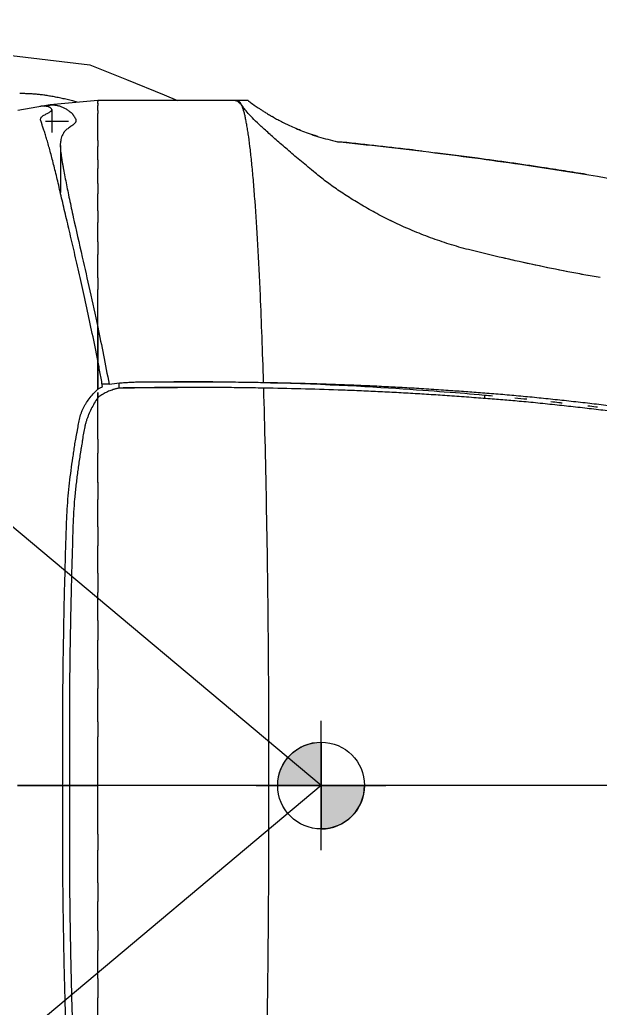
# Model space of a CAD drawing. Header units: metres. Extents: x -22 to 564, y 0 to 143.
# Drawn here: x 26.048 to 26.947, y 36.01 to 37.541 of the extents above; entities that cross this region are included whole.
import ezdxf
from ezdxf.xclip import XClip

# ---------------------------------------------------------------- set-up
doc = ezdxf.new("R2010")
doc.units = ezdxf.units.M
doc.header["$XCLIPFRAME"] = 2
doc.linetypes.add('XREF PB NEURO-ONCOLOGIA$0$XREF PB NEURO-ONCOLOGIA$0$Dash 1_5mm', pattern=[3, 1.5, -1.5])
for name, color, linetype in [('XREF  PB CONJ$0$PARQUE', 251, 'Continuous'), ('XREF PB NEURO-ONCOLOGIA$0$CANCELES', 1, 'Continuous'), ('XREF PB NEURO-ONCOLOGIA$0$COTAS', 1, 'Continuous'), ('XREF PB NEURO-ONCOLOGIA$0$EQUIPO', 8, 'Continuous'), ('XREF PB NEURO-ONCOLOGIA$0$Mobiliario Fijo', 40, 'Continuous'), ('XREF PB NEURO-ONCOLOGIA$0$simbologia', 2, 'Continuous')]:
    doc.layers.add(name, color=color, linetype=linetype)

# ---------------------------------------------------------------- blocks, each defined once
blk = doc.blocks.new('*U218')
for p, q in [((-587.5, 1143.7), (-358, 1116.5)), ((-358, 1116.5), (-301.3, 1093.8)), ((-301.3, 1093.8), (-242.7, 1070.2)), ((-345.7, 1061.1), (-419.2, 1054.3)), ((-133.7, 1061.1), (-345.7, 1061.1)), ((-242.7, 1070.2), (-222.1, 1061.1)), ((-128.8, 1059.6), (-134, 1061.1)), ((-129.6, 1061.1), (-133.7, 1061.1)), ((-113, 1061.1), (-129.6, 1061.1)), ((-123.1, 1054.3), (-128.8, 1059.6)), ((-419.2, 1054.3), (-469.7, 1045.9)), ((-422.1, 1053.9), (-434.4, 1052.1)), ((-416.5, 1011.6), (-416.5, 1047)), ((-390.8, 1028.8), (-426.5, 1028.8)), ((-403.6, 991.3), (-403.6, 918.5)), ((-345.7, 658.4), (-345.7, 709.9)), ((-345.7, 709.9), (-345.7, 658.4)), ((-202, 616.7), (-232.8, 616.7)), ((252.9, 604.4), (252.9, 599.6)), ((-399.7, 0), (-398.2, 0)), ((-389.6, 0), (-398.2, 0)), ((-398.2, 0), (-389.6, 0)), ((-80.7, 0), (-345.7, 0)), ((831.5, 0), (-80.7, 0))]:
    blk.add_line(p, q)
for start_param, end_param in [(4.517065, 4.599967), (1.683219, 1.76612), (4.611893, 4.663367), (1.619818, 1.671293)]:
    blk.add_ellipse((-303.8, 0), major_axis=(855.2, 0), ratio=0.000002, start_param=start_param, end_param=end_param)
for points in [[(-460, 1071.9), (-462.1, 1072), (-464.3, 1072), (-466.5, 1072.1)], [(-454.2, 1071.6), (-456.1, 1071.7), (-458, 1071.8), (-460, 1071.9)], [(-123.1, 1054.3), (-125.1, 1056.7), (-128.9, 1060.2), (-132.4, 1061.2), (-134, 1061.1)], [(-119.9, 1050), (-120.4, 1050.8), (-121.5, 1052.4), (-122.6, 1053.7), (-123.1, 1054.3)], [(-121.5, 1052.3), (-122, 1053), (-122.6, 1053.7), (-123.1, 1054.3)], [(-119.9, 1050), (-120.4, 1050.8), (-121, 1051.6), (-121.5, 1052.3)], [(-114.5, 1043.1), (-116.7, 1045.7), (-118.5, 1048), (-119.9, 1050)], [(-114.5, 1043.1), (-116.7, 1045.7), (-118.5, 1048), (-119.9, 1050)], [(-106.4, 1034.4), (-109.5, 1037.6), (-112.2, 1040.5), (-114.5, 1043.1)], [(-95.8, 1024), (-99.7, 1027.7), (-103.3, 1031.2), (-106.4, 1034.4)], [(-71.5, 1033.9), (-73, 1034.8), (-74.4, 1035.6), (-75.8, 1036.4)], [(-82.7, 1011.9), (-87.5, 1016.2), (-91.8, 1020.2), (-95.8, 1024)], [(-82.7, 1011.9), (-87.5, 1016.2), (-91.8, 1020.2), (-95.8, 1024)], [(-67.4, 998.3), (-72.9, 1003.1), (-78, 1007.6), (-82.7, 1011.9)], [(-67.4, 998.3), (-72.9, 1003.1), (-78, 1007.6), (-82.7, 1011.9)], [(-31.8, 1015), (-33.5, 1015.7), (-35.1, 1016.3), (-36.7, 1017)], [(-49.9, 983.2), (-56.1, 988.5), (-61.9, 993.5), (-67.4, 998.3)], [(-49.9, 983.2), (-56.1, 988.5), (-61.9, 993.5), (-67.4, 998.3)], [(-345.7, 969.1), (-345.7, 976.6), (-345.7, 983.6), (-345.7, 990.1)], [(-30.5, 966.8), (-37.3, 972.5), (-43.8, 978), (-49.9, 983.2)], [(-30.5, 966.8), (-37.3, 972.5), (-43.8, 978), (-49.9, 983.2)], [(-9.2, 949), (-16.6, 955.1), (-23.7, 961.1), (-30.5, 966.8)], [(-9.2, 949), (-16.6, 955.1), (-23.7, 961.1), (-30.5, 966.8)], [(410.3, 946.7), (399.4, 948.5), (376.9, 952.1), (353.2, 955.7), (341, 957.6)], [(7.5, 935.8), (1.6, 940.3), (-4, 944.7), (-9.2, 949)], [(7.5, 935.8), (1.6, 940.3), (-4, 944.7), (-9.2, 949)], [(26.1, 922.5), (19.6, 927), (13.4, 931.4), (7.5, 935.8)], [(26.1, 922.5), (19.6, 927), (13.4, 931.4), (7.5, 935.8)], [(46.6, 909.1), (39.5, 913.5), (32.6, 918), (26.1, 922.5)], [(46.6, 909.1), (39.5, 913.5), (32.6, 918), (26.1, 922.5)], [(-345.7, 890.3), (-345.7, 899.3), (-345.7, 908.1), (-345.7, 916.5)], [(68.7, 895.8), (61.1, 900.2), (53.7, 904.6), (46.6, 909.1)], [(68.7, 895.8), (61.1, 900.2), (53.7, 904.6), (46.6, 909.1)], [(92.5, 882.7), (84.3, 887), (76.4, 891.4), (68.7, 895.8)], [(92.5, 882.7), (84.3, 887), (76.4, 891.4), (68.7, 895.8)], [(117.9, 870.2), (109.2, 874.3), (100.7, 878.5), (92.5, 882.7)], [(144.6, 858.3), (135.5, 862.1), (126.5, 866.1), (117.9, 870.2)], [(172.7, 847.4), (163.2, 850.8), (153.8, 854.5), (144.6, 858.3)], [(172.7, 847.4), (163.2, 850.8), (153.8, 854.5), (144.6, 858.3)], [(202, 837.5), (192.1, 840.6), (182.3, 843.9), (172.7, 847.4)], [(202, 837.5), (192.1, 840.6), (182.3, 843.9), (172.7, 847.4)], [(232.2, 829.2), (222, 831.7), (211.9, 834.5), (202, 837.5)], [(232.2, 829.2), (222, 831.7), (211.9, 834.5), (202, 837.5)], [(281.8, 817.3), (265.2, 821.1), (248.7, 825.1), (232.2, 829.2)], [(281.8, 817.3), (265.2, 821.1), (248.7, 825.1), (232.2, 829.2)], [(331.6, 806.2), (315, 809.8), (298.3, 813.4), (281.8, 817.3)], [(381.7, 796), (365, 799.2), (348.3, 802.6), (331.6, 806.2)], [(-345.7, 786.6), (-345.7, 780.6), (-345.7, 774.6), (-345.7, 768.4)], [(432, 786.8), (415.2, 789.7), (398.5, 792.8), (381.7, 796)], [(-345.7, 709.9), (-342.7, 695.9), (-336.9, 667.1), (-331.1, 637.1), (-328.2, 621.8)], [(-345.7, 636.4), (-345.7, 643.8), (-345.7, 651.1), (-345.7, 658.4)], [(-338.3, 618.1), (-339.5, 625), (-341.9, 638.5), (-344.4, 651.8), (-345.7, 658.4)], [(-345.7, 658.4), (-345.7, 651.1), (-345.7, 643.8), (-345.7, 636.4)], [(-345.7, 613.9), (-345.7, 621.5), (-345.7, 628.9), (-345.7, 636.4)], [(-345.7, 636.4), (-345.7, 629), (-345.7, 621.5), (-345.7, 613.9)], [(-345.7, 613.9), (-344.5, 614.7), (-342, 616.2), (-339.5, 617.5), (-338.3, 618.1)], [(-313, 623.6), (-313, 621.1), (-313, 618.7), (-313, 616.2)], [(-80.7, 0), (-80.6, 72.9), (-81.2, 218.7), (-84, 428.4), (-87, 556.2), (-88.8, 615.7)], [(-345.7, 607), (-345.7, 607.7), (-345.7, 608.3), (-345.7, 608.9)], [(-345.7, 608.9), (-345.7, 608.3), (-345.7, 607.7), (-345.7, 607)], [(-345.7, 600.7), (-345.7, 603.1), (-345.7, 605.2), (-345.7, 607)], [(-345.7, 607), (-345.7, 605.2), (-345.7, 603.1), (-345.7, 600.7)], [(-345.7, 536.6), (-345.7, 558.4), (-345.7, 579.8), (-345.7, 600.7)], [(265.1, 603.3), (261, 603.7), (257, 604), (252.9, 604.4)], [(318.3, 598.3), (312.2, 598.9), (306.1, 599.5), (300, 600.1)], [(-345.7, 536.6), (-345.7, 529.4), (-345.7, 522.2), (-345.7, 514.9)], [(-345.7, 469.2), (-345.7, 484.6), (-345.7, 499.8), (-345.7, 514.9)], [(-345.7, 400.5), (-345.7, 414.8), (-345.7, 429), (-345.7, 443.1)], [(-345.7, 400.5), (-345.7, 390.9), (-345.7, 381.2), (-345.7, 371.5)], [(-345.7, 98.8), (-345.7, 116.1), (-345.7, 133.4), (-345.7, 150.5)], [(-345.7, 98.9), (-345.7, 91), (-345.7, 83.2), (-345.7, 75.4)], [(-345.7, 0), (-345.7, 25.2), (-345.7, 50.3), (-345.7, 75.4)], [(-345.7, -75.4), (-345.7, -50.3), (-345.7, -25.2), (-345.7, 0)], [(-88.8, -615.7), (-87, -556.2), (-84, -428.4), (-81.2, -218.7), (-80.6, -72.9), (-80.7, 0)], [(-345.7, -75.4), (-345.7, -83.6), (-345.7, -91.9), (-345.7, -100.1)], [(-345.7, -225), (-345.7, -209.9), (-345.7, -194.8), (-345.7, -179.6)]]:
    blk.add_open_spline(points, degree=3)
for points, knots in [([(-377.4, 1058.6), (-379.8, 1059.3), (-385, 1060.7), (-392.9, 1062.6), (-401.1, 1064.5), (-409.1, 1066.1), (-416.8, 1067.5), (-424.2, 1068.8), (-431.2, 1069.8), (-437.6, 1070.6), (-443.2, 1071.1), (-448.6, 1071.4), (-452.3, 1071.6), (-454.2, 1071.6)], [-0.6052435, -0.6052435, -0.6052435, -0.6052435, -0.5869565, -0.5652174, -0.5434783, -0.5217391, -0.5, -0.4782609, -0.4565217, -0.4347826, -0.4130435, -0.3913043, -0.3695652, -0.3695652, -0.3695652, -0.3695652]), ([(-345.7, 1060.7), (-345.7, 1060.9), (-345.7, 1061.1), (-345.7, 1061.1), (-345.7, 1061.1)], [0.64053354, 0.64053354, 0.64053354, 0.64053354, 0.65178571, 0.65407781, 0.65407781, 0.65407781, 0.65407781]), ([(-345.7, 1061.1), (-345.7, 1061.1), (-345.7, 1060.9), (-345.7, 1060.2), (-345.7, 1059.6)], [-0.75633521, -0.75633521, -0.75633521, -0.75633521, -0.73214286, -0.70275388, -0.70275388, -0.70275388, -0.70275388]), ([(-345.7, 1056.8), (-345.7, 1057.7), (-345.7, 1058.7), (-345.7, 1059.5), (-345.7, 1059.6)], [0.61198522, 0.61198522, 0.61198522, 0.61198522, 0.625, 0.62905822, 0.62905822, 0.62905822, 0.62905822]), ([(-345.7, 1057), (-345.7, 1056.4), (-345.7, 1055.3), (-345.7, 1053.9), (-345.7, 1053.2)], [-0.66775588, -0.66775588, -0.66775588, -0.66775588, -0.65178571, -0.63508833, -0.63508833, -0.63508833, -0.63508833]), ([(-123.1, 1054.3), (-124.4, 1057.2), (-126.9, 1060.7), (-129.3, 1061.3), (-130.4, 1061)], [-1, -1, -1, -1, -0.8636364, -0.761669, -0.761669, -0.761669, -0.761669]), ([(-113, 1061.1), (-113, 1061.1), (-111.9, 1060.2), (-106.4, 1056.2), (-98.6, 1050.7), (-93.5, 1047.3), (-89.2, 1044.5), (-84.2, 1041.4), (-78.7, 1038), (-72.4, 1034.4), (-65.4, 1030.6), (-59, 1027.3), (-53.3, 1024.5), (-47.4, 1021.7), (-39.5, 1018.1), (-28.8, 1013.7), (-19, 1010.1), (-10.6, 1007.2), (-1.8, 1004.4), (10, 1001), (20.2, 998.5), (25.5, 997.4)], [0.5516917, 0.5516917, 0.5516917, 0.5516917, 0.6086957, 0.6956522, 0.7336957, 0.7527174, 0.7717391, 0.7907609, 0.8097826, 0.8288043, 0.8478261, 0.8668478, 0.8763587, 0.8858696, 0.9048913, 0.923913, 0.9429348, 0.9524457, 0.9619565, 0.9809783, 1, 1, 1, 1]), ([(-345.7, 658.4), (-348.5, 672.6), (-354.1, 700.4), (-362.8, 740.2), (-371.2, 778), (-379.1, 813.7), (-386.8, 847.2), (-394.2, 878.3), (-400.9, 907.1), (-407, 933.4), (-412.7, 957.1), (-417.2, 974.6), (-420.6, 987.3), (-423.1, 996.1), (-425.1, 1002.9), (-426.7, 1007.9), (-427.8, 1011.6), (-429, 1015.1), (-430.2, 1018.3), (-431.1, 1021), (-431.7, 1022.7), (-431.9, 1023.7), (-432.1, 1024.5), (-432.3, 1025.2), (-432.6, 1026.1), (-433.1, 1027.7), (-434, 1029.9), (-434.3, 1032.1), (-434, 1033.6), (-433.6, 1034.4), (-433.2, 1035.1), (-432.7, 1035.7), (-431.7, 1036.6), (-429.5, 1038.2), (-425.4, 1040.4), (-421.4, 1042.5), (-419.2, 1043.8), (-418.3, 1044.5), (-417.8, 1045), (-417.4, 1045.5), (-417.1, 1046.1), (-416.8, 1047), (-417.3, 1048.2), (-418.3, 1049.2), (-419.1, 1049.8), (-419.5, 1050.1), (-419.8, 1050.4), (-420.1, 1050.6), (-420.6, 1050.8), (-421.5, 1051.3), (-423.2, 1051.7), (-425.3, 1052.1), (-427.3, 1052.3), (-429.3, 1052.5), (-431.4, 1052.4), (-433.4, 1052.3), (-434.8, 1052.1), (-435.4, 1051.9)], [0, 0, 0, 0, 0.030303, 0.0606061, 0.0909091, 0.1212121, 0.1515152, 0.1818182, 0.2121212, 0.2424242, 0.2727273, 0.3030303, 0.3181818, 0.3333333, 0.3484848, 0.3560606, 0.3636364, 0.3712121, 0.3787879, 0.3863636, 0.3901515, 0.3920455, 0.3939394, 0.3958333, 0.3977273, 0.4015152, 0.4090909, 0.4166667, 0.4204545, 0.4223485, 0.4242424, 0.4261364, 0.4280303, 0.4318182, 0.4393939, 0.4469697, 0.4507576, 0.4526515, 0.4545455, 0.4564394, 0.4583333, 0.4621212, 0.469697, 0.4772727, 0.4810606, 0.4829545, 0.4848485, 0.4867424, 0.4886364, 0.4924242, 0.5, 0.5075758, 0.5151515, 0.5227273, 0.530303, 0.5378788, 0.5454545, 0.5454545, 0.5454545, 0.5454545]), ([(-428.3, 1052.5), (-427.7, 1052.7), (-426.3, 1053.1), (-424, 1053.6), (-421.7, 1054), (-419.4, 1054.2), (-417.1, 1054.3), (-413.9, 1054.3), (-409.9, 1053.8), (-405.2, 1052.8), (-400.5, 1051.1), (-396.7, 1049.3), (-393.6, 1047.5), (-391.5, 1045.9), (-389.3, 1044.3), (-387.1, 1042.5), (-385.3, 1040.8), (-384.3, 1039.5), (-383.8, 1038.8), (-383.4, 1038.2), (-383, 1037.6), (-382.5, 1036.8), (-381.5, 1035.4), (-380.1, 1033.2), (-379.3, 1030.9), (-379.5, 1029.1), (-379.8, 1028.1), (-380.1, 1027.3), (-380.7, 1026.5), (-381.7, 1025.4), (-383.9, 1023.4), (-388.2, 1020.4), (-392.8, 1017.2), (-395.5, 1015), (-396.8, 1013.7), (-397.6, 1012.7), (-398.2, 1011.7), (-399.1, 1010.4), (-400.4, 1008.1), (-401.7, 1004.8), (-402.6, 1001.3), (-403.1, 998.5), (-403.4, 996.3), (-403.7, 994.1), (-403.8, 991.2), (-403.6, 987.4), (-403.2, 982.7), (-402.6, 977.9), (-402, 972.9), (-401.2, 967.8), (-400.2, 962.5), (-398.9, 955.3), (-397.2, 945.9), (-394, 930), (-389.7, 908.6), (-381.8, 871.5), (-371.2, 824.9), (-358, 767), (-349.8, 729.4), (-345.7, 709.9)], [0.4545455, 0.4545455, 0.4545455, 0.4545455, 0.4621212, 0.469697, 0.4772727, 0.4848485, 0.4924242, 0.5, 0.5151515, 0.530303, 0.5454545, 0.5606061, 0.5681818, 0.5757576, 0.5833333, 0.5909091, 0.5984848, 0.6022727, 0.6041667, 0.6060606, 0.6079545, 0.6098485, 0.6136364, 0.6212121, 0.6287879, 0.6325758, 0.6344697, 0.6363636, 0.6382576, 0.6401515, 0.6439394, 0.6515152, 0.6590909, 0.6628788, 0.6647727, 0.6666667, 0.6685606, 0.6704545, 0.6742424, 0.6818182, 0.6893939, 0.6931818, 0.6969697, 0.7007576, 0.7045455, 0.7121212, 0.719697, 0.7272727, 0.7348485, 0.7424242, 0.75, 0.7575758, 0.7727273, 0.7878788, 0.8181818, 0.8484848, 0.9090909, 0.9545455, 1, 1, 1, 1]), ([(-345.7, 1045.7), (-345.7, 1046), (-345.7, 1047.2), (-345.7, 1049.9), (-345.7, 1052), (-345.7, 1053.2)], [0.57621229, 0.57621229, 0.57621229, 0.57621229, 0.578125, 0.58482143, 0.59742745, 0.59742745, 0.59742745, 0.59742745]), ([(-345.7, 1045.8), (-345.7, 1045.4), (-345.7, 1044.2), (-345.7, 1042.6), (-345.7, 1041.4), (-345.7, 1041)], [-0.58969276, -0.58969276, -0.58969276, -0.58969276, -0.58482143, -0.57142857, -0.56735927, -0.56735927, -0.56735927, -0.56735927]), ([(-89.1, 624.5), (-90.5, 672.6), (-94.4, 778), (-99.9, 876.2), (-104.6, 935.3), (-107, 961.8), (-109.5, 985.2), (-111.6, 1002), (-113.4, 1013.9), (-114.7, 1022.1), (-115.9, 1028.2), (-116.8, 1032.7), (-117.5, 1035.9), (-118.1, 1038.8), (-118.8, 1041.6), (-119.5, 1044.3), (-120.5, 1047.5), (-121.7, 1051), (-122.6, 1053.3), (-123.1, 1054.3)], [-1, -1, -1, -1, -0.8, -0.533333, -0.466667, -0.4, -0.333333, -0.266667, -0.233333, -0.2, -0.166667, -0.15, -0.133333, -0.116667, -0.1, -0.083333, -0.066667, -0.033333, 0, 0, 0, 0]), ([(-95.8, 1024), (-99.7, 1027.7), (-106.8, 1034.7), (-112.2, 1040.5), (-114.5, 1043.1)], [0.6250001, 0.6250001, 0.6250001, 0.6250001, 0.75, 0.8749967, 0.8749967, 0.8749967, 0.8749967]), ([(-345.7, 1023.1), (-345.7, 1023.4), (-345.7, 1025.7), (-345.7, 1029.7), (-345.7, 1034.9), (-345.7, 1038.5), (-345.7, 1040.5), (-345.7, 1041)], [0.5343618, 0.5343618, 0.5343618, 0.5343618, 0.53571429, 0.54464286, 0.55357143, 0.5625, 0.56581246, 0.56581246, 0.56581246, 0.56581246]), ([(-345.7, 999.1), (-345.7, 1003.4), (-345.7, 1011.9), (-345.7, 1019.4), (-345.7, 1023.1)], [0.50290215, 0.50290215, 0.50290215, 0.50290215, 0.51785714, 0.5343488, 0.5343488, 0.5343488, 0.5343488]), ([(-345.7, 999.2), (-345.7, 998.6), (-345.7, 995.7), (-345.7, 992.6), (-345.7, 990.1)], [-0.43274103, -0.43274103, -0.43274103, -0.43274103, -0.42857143, -0.41088315, -0.41088315, -0.41088315, -0.41088315]), ([(-5.2, 1005.5), (-7.1, 1006.1), (-9.6, 1006.9), (-12.1, 1007.7), (-12.9, 1008)], [0.05447862, 0.05447862, 0.05447862, 0.05447862, 0.06521739, 0.06995428, 0.06995428, 0.06995428, 0.06995428]), ([(156.1, 982.8), (149.7, 983.6), (125.3, 986.5), (82.1, 991.5), (44.6, 995.5), (25.5, 997.4)], [0.6064263, 0.6064263, 0.6064263, 0.6064263, 0.6666667, 0.8333333, 1, 1, 1, 1]), ([(25.5, 997.4), (72.7, 992.6), (166.9, 982), (332.1, 959.7), (450, 940.5), (520.7, 927.8)], [0, 0, 0, 0, 0.285714, 0.571429, 1, 1, 1, 1]), ([(341, 957.6), (325, 960), (292.5, 964.8), (237.6, 972.4), (198.4, 977.6), (176, 980.3)], [0, 0, 0, 0, 0.1666667, 0.3333333, 0.5441089, 0.5441089, 0.5441089, 0.5441089]), ([(-345.7, 969.1), (-345.7, 967.8), (-345.7, 963.4), (-345.7, 959), (-345.7, 955.9)], [-0.36534606, -0.36534606, -0.36534606, -0.36534606, -0.35714286, -0.33930726, -0.33930726, -0.33930726, -0.33930726]), ([(-345.7, 932.8), (-345.7, 935.5), (-345.7, 943.5), (-345.7, 951), (-345.7, 955.9)], [0.43979069, 0.43979069, 0.43979069, 0.43979069, 0.44642857, 0.4593068, 0.4593068, 0.4593068, 0.4593068]), ([(-345.7, 932.8), (-345.7, 930.5), (-345.7, 925.1), (-345.7, 919.6), (-345.7, 916.5)], [-0.29756531, -0.29756531, -0.29756531, -0.29756531, -0.28571429, -0.2702938, -0.2702938, -0.2702938, -0.2702938]), ([(-345.7, 890.5), (-345.7, 887.1), (-345.7, 881), (-345.7, 874.8), (-345.7, 872)], [-0.2295137, -0.2295137, -0.2295137, -0.2295137, -0.21428571, -0.2023246, -0.2023246, -0.2023246, -0.2023246]), ([(144.6, 858.3), (135.5, 862.1), (117.6, 870.1), (100.7, 878.5), (92.5, 882.7)], [0.3000024, 0.3000024, 0.3000024, 0.3000024, 0.4, 0.5, 0.5, 0.5, 0.5]), ([(-345.7, 842.2), (-345.7, 851.2), (-345.7, 861.2), (-345.7, 870.8), (-345.7, 872.1)], [0.37585995, 0.37585995, 0.37585995, 0.37585995, 0.39285714, 0.39532126, 0.39532126, 0.39532126, 0.39532126]), ([(-345.7, 842.2), (-345.7, 837.8), (-345.7, 831.3), (-345.7, 824.7), (-345.7, 822.6)], [-0.16067586, -0.16067586, -0.16067586, -0.16067586, -0.14285714, -0.13472121, -0.13472121, -0.13472121, -0.13472121]), ([(-345.7, 786.6), (-345.7, 795.1), (-345.7, 807.3), (-345.7, 819), (-345.7, 822.6)], [0.34250058, 0.34250058, 0.34250058, 0.34250058, 0.35714286, 0.36374599, 0.36374599, 0.36374599, 0.36374599]), ([(381.7, 796), (356.6, 800.8), (323.2, 807.8), (290, 815.4), (281.8, 817.3)], [0.4, 0.4, 0.4, 0.4, 0.7, 0.7999988, 0.7999988, 0.7999988, 0.7999988]), ([(432, 786.8), (423.6, 788.3), (406.8, 791.2), (390.1, 794.4), (381.7, 796)], [-0.7999993, -0.7999993, -0.7999993, -0.7999993, -0.7, -0.6, -0.6, -0.6, -0.6]), ([(-345.7, 709.9), (-345.7, 723.2), (-345.7, 742.9), (-345.7, 762), (-345.7, 768.5)], [0.30081755, 0.30081755, 0.30081755, 0.30081755, 0.32142857, 0.33224787, 0.33224787, 0.33224787, 0.33224787]), ([(-399.7, 0), (-399.7, 14.8), (-399.7, 44.4), (-399.7, 88.8), (-399.7, 132.9), (-399.4, 176.2), (-398.8, 211.9), (-398.3, 240.5), (-397.8, 269), (-397.2, 297.8), (-396.4, 325.7), (-395.8, 346.4), (-395.3, 367), (-394.7, 387.4), (-394, 408), (-393.1, 428.4), (-391.5, 448.6), (-389.5, 468.5), (-387, 488.2), (-384.7, 504.4), (-382.8, 517.3), (-381.4, 527), (-380.1, 535), (-379.1, 540.5), (-378.5, 543.7), (-378, 546), (-377.5, 548.4), (-376.9, 551.5), (-376, 557.1), (-374.6, 565), (-372.8, 572.6), (-370.8, 578.6), (-369.2, 582.2), (-367.8, 585), (-366.4, 587.8), (-363.7, 592.6), (-359.2, 599.2), (-352.9, 606.8), (-348.2, 611.6), (-345.7, 613.9)], [0, 0, 0, 0, 0.066667, 0.133333, 0.2, 0.266667, 0.333333, 0.366667, 0.4, 0.466667, 0.5, 0.533333, 0.566667, 0.6, 0.633333, 0.666667, 0.7, 0.733333, 0.766667, 0.8, 0.816667, 0.833333, 0.85, 0.858333, 0.8625, 0.866667, 0.870833, 0.875, 0.883333, 0.9, 0.916667, 0.925, 0.933333, 0.9375, 0.941667, 0.95, 0.966667, 0.983333, 1, 1, 1, 1]), ([(-88.8, 615.7), (-100.1, 615.8), (-116.9, 616.1), (-138.8, 616.4), (-155.2, 616.5), (-171.5, 616.6), (-185.2, 616.7), (-196.5, 616.7), (-208.1, 616.7), (-222.5, 616.7), (-235.6, 616.6), (-245.8, 616.5), (-253.7, 616.4), (-261.7, 616.3), (-269.6, 616.3), (-276.3, 616.2), (-281, 616.1), (-283.7, 616.1), (-285.7, 616), (-287.7, 615.9), (-290.4, 615.9), (-295.3, 616), (-302.2, 616.1), (-309, 615.8), (-313.6, 615.3), (-316.2, 614.8), (-318.1, 614.4), (-320, 613.9), (-322.4, 613.1), (-326.7, 611.7), (-332.5, 609.2), (-339.3, 605.4), (-343.6, 602.3), (-345.7, 600.7)], [0, 0, 0, 0, 0.125, 0.1875, 0.25, 0.3125, 0.375, 0.40625, 0.4375, 0.5, 0.5625, 0.59375, 0.625, 0.65625, 0.6875, 0.71875, 0.734375, 0.742188, 0.75, 0.757812, 0.765625, 0.78125, 0.8125, 0.84375, 0.859375, 0.867188, 0.875, 0.882812, 0.890625, 0.90625, 0.9375, 0.96875, 1, 1, 1, 1]), ([(-328.2, 621.8), (-331.3, 621.8), (-334.9, 621.7), (-338.3, 621.7), (-338.9, 621.7)], [0, 0, 0, 0, 0.5, 0.6015168, 0.6015168, 0.6015168, 0.6015168]), ([(-328.2, 621.8), (-322.8, 622.5), (-314.6, 623.4), (-303.7, 624.3), (-295.5, 624.9), (-287.2, 625.2), (-279, 625.2), (-270.7, 625.2), (-262.3, 625.3), (-253.8, 625.4), (-245.4, 625.4), (-236.8, 625.5), (-228.1, 625.6), (-219.2, 625.6), (-207, 625.6), (-191.8, 625.6), (-175.5, 625.5), (-159.2, 625.4), (-141.4, 625.3), (-126.5, 625.1), (-114.9, 624.9), (-103.4, 624.8), (-94.8, 624.6), (-89.1, 624.5)], [0, 0, 0, 0, 0.071429, 0.107143, 0.142857, 0.178571, 0.214286, 0.25, 0.285714, 0.321429, 0.357143, 0.392857, 0.428571, 0.464286, 0.5, 0.571429, 0.642857, 0.714286, 0.785714, 0.857143, 0.892857, 0.928571, 1, 1, 1, 1]), ([(-313.1, 616), (-311.1, 616), (-305.2, 616.1), (-295.1, 616.2), (-282.2, 616.4), (-268.3, 616.6), (-253.2, 616.7), (-237.9, 616.7), (-227.2, 616.7), (-222.4, 616.7)], [2.0386714, 2.0386714, 2.0386714, 2.0386714, 2.0694272, 2.1285537, 2.1876801, 2.2468066, 2.3059331, 2.3650596, 2.4101154, 2.4101154, 2.4101154, 2.4101154]), ([(252.9, 604.4), (229.8, 606.6), (196.2, 609.2), (18, 622.4), (-161.7, 625.5), (-225.2, 625.6), (-228.2, 625.6)], [2.389204, 2.389204, 2.389204, 2.389204, 2.74632, 3.272976, 3.844507, 3.87326, 3.87326, 3.87326, 3.87326]), ([(-89.1, 624.5), (-70.1, 624.2), (-41.5, 623.6), (-3.1, 622.5), (25.7, 621.5), (49.5, 620.6), (68.5, 619.8), (82.8, 619.1), (97, 618.4), (111.3, 617.7), (125.6, 616.9), (140.1, 616.1), (155.1, 615.1), (175.6, 613.8), (200.9, 612.1), (222.8, 610.6), (240, 609.3), (253.3, 608.3), (267.1, 607.2), (285.7, 605.7), (309.1, 603.6), (337.3, 600.9), (365.7, 597.9), (394.3, 594.8), (422.9, 591.5), (451.2, 588.1), (479.3, 584.6), (507.4, 580.9), (535.3, 577.1), (563.3, 573.2), (600.4, 567.8), (646.1, 560.8), (692.5, 552.9), (724.9, 547.1), (743.4, 543.7), (757.2, 541.2), (771.3, 538.5), (785.3, 535.8), (797, 533.6), (806.3, 531.7), (813.1, 530.3), (819.9, 529), (828.9, 527.3), (840.1, 525.2), (851.1, 522.9), (858.8, 520.9), (863.2, 519.7), (867.6, 518.5), (873.2, 516.8), (882.1, 514), (893.3, 510.2), (904.3, 505.8), (912.8, 501.9), (919.1, 498.6), (925.2, 495.1), (933.2, 490.1), (946.8, 480.6), (957.9, 471.1), (965, 464.1)], [0, 0, 0, 0, 0.052632, 0.078947, 0.105263, 0.131579, 0.144737, 0.157895, 0.171053, 0.184211, 0.197368, 0.210526, 0.223684, 0.236842, 0.263158, 0.289474, 0.302632, 0.315789, 0.328947, 0.342105, 0.368421, 0.394737, 0.421053, 0.447368, 0.473684, 0.5, 0.526316, 0.552632, 0.578947, 0.605263, 0.631579, 0.684211, 0.736842, 0.763158, 0.776316, 0.789474, 0.802632, 0.815789, 0.828947, 0.835526, 0.842105, 0.848684, 0.855263, 0.868421, 0.881579, 0.888158, 0.891447, 0.894737, 0.901316, 0.907895, 0.921053, 0.934211, 0.940789, 0.947368, 0.953947, 0.960526, 0.973684, 1, 1, 1, 1]), ([(967.6, 449.9), (960.9, 457.3), (950.4, 467.5), (937.2, 477.8), (929.4, 483.1), (923.4, 486.9), (917.3, 490.5), (908.9, 494.8), (898.1, 499.6), (886.9, 503.7), (879.2, 506.4), (874.7, 507.8), (871.4, 508.9), (868.1, 509.9), (863.7, 511.2), (855.9, 513.2), (844.7, 515.6), (833.4, 517.8), (824.3, 519.5), (817.5, 520.9), (810.6, 522.3), (801.4, 524.2), (789.8, 526.4), (775.8, 529.1), (761.8, 531.7), (747.8, 534.4), (729, 537.8), (705.6, 542), (678.1, 546.8), (650.6, 551.4), (622.5, 555.8), (594.4, 560.1), (566.6, 564.1), (538.8, 568), (510.6, 571.9), (482.3, 575.6), (454, 579.1), (425.7, 582.6), (402.2, 585.3), (383.2, 587.4), (368.9, 588.9), (354.2, 590.5), (339.2, 592), (324.4, 593.5), (310, 594.8), (296.8, 596), (284.2, 597.1), (271.6, 598.2), (258.3, 599.2), (243.9, 600.3), (228.9, 601.4), (213.7, 602.5), (198.8, 603.5), (184.5, 604.5), (165.6, 605.8), (142, 607.2), (113.1, 608.9), (84.3, 610.3), (55.3, 611.6), (16.7, 613.1), (-31.2, 614.5), (-69.6, 615.3), (-88.8, 615.7)], [0, 0, 0, 0, 0.026316, 0.039474, 0.046053, 0.052632, 0.059211, 0.065789, 0.078947, 0.092105, 0.098684, 0.101974, 0.105263, 0.108553, 0.111842, 0.118421, 0.131579, 0.144737, 0.151316, 0.157895, 0.164474, 0.171053, 0.184211, 0.197368, 0.210526, 0.223684, 0.236842, 0.263158, 0.289474, 0.315789, 0.342105, 0.368421, 0.394737, 0.421053, 0.447368, 0.473684, 0.5, 0.526316, 0.552632, 0.565789, 0.578947, 0.592105, 0.605263, 0.618421, 0.631579, 0.644737, 0.657895, 0.671053, 0.684211, 0.697368, 0.710526, 0.723684, 0.736842, 0.75, 0.763158, 0.789474, 0.815789, 0.842105, 0.868421, 0.894737, 0.947368, 1, 1, 1, 1]), ([(-345.7, 600.7), (-349.5, 595.1), (-354.5, 586.4), (-359.3, 575.9), (-361.7, 569.8), (-363.4, 565.2), (-364.8, 560.5), (-366.4, 554.1), (-367.9, 546), (-369.1, 537.8), (-370.1, 531.1), (-370.9, 526.2), (-371.7, 521.2), (-372.8, 514.5), (-374.6, 502.7), (-377, 485.8), (-379.5, 465.2), (-381.7, 444.3), (-383.1, 423.3), (-384.1, 402.1), (-384.8, 381), (-385.3, 359.6), (-386, 338), (-386.8, 308.9), (-387.6, 272.4), (-388.4, 227.9), (-389.2, 183.1), (-389.6, 138.1), (-389.6, 92.2), (-389.5, 46.1), (-389.5, 15.4), (-389.6, 0)], [0, 0, 0, 0, 0.035714, 0.053571, 0.0625, 0.071429, 0.080357, 0.089286, 0.107143, 0.125, 0.133929, 0.142857, 0.151786, 0.160714, 0.178571, 0.214286, 0.25, 0.285714, 0.321429, 0.357143, 0.392857, 0.428571, 0.464286, 0.5, 0.571429, 0.642857, 0.714286, 0.785714, 0.857143, 0.928571, 1, 1, 1, 1]), ([(373.2, 592.4), (371.4, 592.6), (365.5, 593.3), (359.7, 593.9), (355.6, 594.4)], [0.47651444, 0.47651444, 0.47651444, 0.47651444, 0.5, 0.55283853, 0.55283853, 0.55283853, 0.55283853]), ([(427.8, 586), (426.9, 586.1), (422, 586.7), (417.1, 587.3), (413, 587.8)], [0.23824854, 0.23824854, 0.23824854, 0.23824854, 0.25, 0.30301213, 0.30301213, 0.30301213, 0.30301213]), ([(-345.7, 469.7), (-345.7, 467.3), (-345.7, 458.5), (-345.7, 449.6), (-345.7, 443.1)], [-0.76278746, -0.76278746, -0.76278746, -0.76278746, -0.75, -0.71668212, -0.71668212, -0.71668212, -0.71668212]), ([(-345.7, 329), (-345.7, 339.8), (-345.7, 354), (-345.7, 368.1), (-345.7, 371.5)], [0.12968475, 0.12968475, 0.12968475, 0.12968475, 0.14285714, 0.14711892, 0.14711892, 0.14711892, 0.14711892]), ([(-345.7, 329), (-345.7, 324), (-345.7, 314), (-345.7, 303.9), (-345.7, 298.8)], [-0.52473193, -0.52473193, -0.52473193, -0.52473193, -0.5, -0.47528244, -0.47528244, -0.47528244, -0.47528244]), ([(-345.7, 255.4), (-345.7, 261.3), (-345.7, 275.8), (-345.7, 290.3), (-345.7, 298.8)], [0.1000427, 0.1000427, 0.1000427, 0.1000427, 0.10714286, 0.11747371, 0.11747371, 0.11747371, 0.11747371]), ([(-345.7, 255.4), (-345.7, 249.2), (-345.7, 239.1), (-345.7, 229), (-345.7, 225)], [-0.40480068, -0.40480068, -0.40480068, -0.40480068, -0.375, -0.35596609, -0.35596609, -0.35596609, -0.35596609]), ([(-345.7, 179.5), (-345.7, 180.7), (-345.7, 196), (-345.7, 211.1), (-345.7, 225)], [0.07001257, 0.07001257, 0.07001257, 0.07001257, 0.07142857, 0.08798225, 0.08798225, 0.08798225, 0.08798225]), ([(-345.7, 179.5), (-345.7, 172.6), (-345.7, 162.9), (-345.7, 153.2), (-345.7, 150.5)], [-0.28328619, -0.28328619, -0.28328619, -0.28328619, -0.25, -0.2371981, -0.2371981, -0.2371981, -0.2371981]), ([(-345.7, -613.9), (-348.1, -611.7), (-352.7, -607.3), (-358.7, -600.2), (-363, -594), (-366, -588.9), (-368.1, -585), (-369.9, -581), (-371.9, -575.5), (-373.7, -568.3), (-375.1, -560.9), (-376.1, -555.8), (-376.7, -552.8), (-377.1, -550.6), (-377.6, -548.4), (-378.2, -545.5), (-379.2, -540.4), (-380.4, -532.9), (-381.7, -524), (-383.1, -515), (-384.5, -505.9), (-386.3, -493.7), (-388.3, -478.3), (-390.4, -459.7), (-392.2, -441), (-393.4, -422.1), (-394.2, -403), (-394.8, -383.8), (-395.3, -364.5), (-395.9, -345.1), (-396.4, -325.6), (-396.9, -306.1), (-397.4, -286.5), (-397.8, -266.2), (-398.2, -245.8), (-398.6, -225.8), (-398.9, -205.7), (-399.2, -185.8), (-399.5, -165.9), (-399.6, -145), (-399.7, -124.1), (-399.7, -103.7), (-399.7, -83.2), (-399.7, -62.8), (-399.7, -42.2), (-399.7, -21.3), (-399.7, -7.1), (-399.7, 0)], [0, 0, 0, 0, 0.015625, 0.03125, 0.046875, 0.054688, 0.0625, 0.070312, 0.078125, 0.09375, 0.109375, 0.117188, 0.121094, 0.125, 0.128906, 0.132812, 0.140625, 0.15625, 0.171875, 0.1875, 0.203125, 0.21875, 0.25, 0.28125, 0.3125, 0.34375, 0.375, 0.40625, 0.4375, 0.46875, 0.5, 0.53125, 0.5625, 0.59375, 0.625, 0.65625, 0.6875, 0.71875, 0.75, 0.78125, 0.8125, 0.84375, 0.875, 0.90625, 0.9375, 0.96875, 1, 1, 1, 1]), ([(-389.6, 0), (-389.5, -15.6), (-389.5, -46.7), (-389.6, -85.1), (-389.6, -115.4), (-389.6, -137.9), (-389.4, -160.3), (-389.1, -182.6), (-388.8, -205.3), (-388.4, -227.9), (-388, -250.4), (-387.6, -272.7), (-387.1, -294.7), (-386.6, -316.4), (-386, -338), (-385.3, -359.5), (-384.8, -381.1), (-384.1, -402.5), (-383.1, -423.6), (-381.7, -444.6), (-379.5, -465.3), (-377, -485.7), (-374.6, -502.7), (-372.8, -514.4), (-371.7, -521.1), (-370.9, -526.1), (-370.1, -531.1), (-369.1, -537.7), (-367.9, -546), (-366.4, -554.1), (-364.9, -560.4), (-363.4, -565.1), (-361.8, -569.8), (-359.3, -575.9), (-354.5, -586.4), (-349.5, -595), (-345.7, -600.7)], [0, 0, 0, 0, 0.071429, 0.142857, 0.178571, 0.214286, 0.25, 0.285714, 0.321429, 0.357143, 0.392857, 0.428571, 0.464286, 0.5, 0.535714, 0.571429, 0.607143, 0.642857, 0.678571, 0.714286, 0.75, 0.785714, 0.821429, 0.839286, 0.848214, 0.857143, 0.866071, 0.875, 0.892857, 0.910714, 0.919643, 0.928571, 0.9375, 0.946429, 0.964286, 1, 1, 1, 1]), ([(-345.7, -150.5), (-345.7, -146.2), (-345.7, -129.4), (-345.7, -112.6), (-345.7, -100.1)], [0.941383, 0.941383, 0.941383, 0.941383, 0.94642857, 0.96108527, 0.96108527, 0.96108527, 0.96108527]), ([(-345.7, -150.5), (-345.7, -153.2), (-345.7, -162.9), (-345.7, -172.6), (-345.7, -179.6)], [-0.76284528, -0.76284528, -0.76284528, -0.76284528, -0.75, -0.71663963, -0.71663963, -0.71663963, -0.71663963]), ([(-345.7, -225), (-345.7, -229), (-345.7, -239.1), (-345.7, -249.2), (-345.7, -255.4)], [-0.64404115, -0.64404115, -0.64404115, -0.64404115, -0.625, -0.59519629, -0.59519629, -0.59519629, -0.59519629]), ([(-345.7, -298.8), (-345.7, -290.3), (-345.7, -275.8), (-345.7, -261.3), (-345.7, -255.4)], [0.88252279, 0.88252279, 0.88252279, 0.88252279, 0.89285714, 0.89995515, 0.89995515, 0.89995515, 0.89995515]), ([(-345.7, -298.8), (-345.7, -303.9), (-345.7, -314), (-345.7, -324), (-345.7, -329)], [-0.52471263, -0.52471263, -0.52471263, -0.52471263, -0.5, -0.47527597, -0.47527597, -0.47527597, -0.47527597]), ([(-345.7, -371.5), (-345.7, -360.9), (-345.7, -346.7), (-345.7, -332.5), (-345.7, -329)], [0.85287367, 0.85287367, 0.85287367, 0.85287367, 0.86607143, 0.87031467, 0.87031467, 0.87031467, 0.87031467])]:
    blk.add_open_spline(points, degree=3, knots=knots)
blk = doc.blocks.new('XREF PB NEURO-ONCOLOGIA$0$A$Cb57a782f')
h = blk.add_hatch(color=256)
h.dxf.hatch_style = 1
edge = h.paths.add_edge_path()
edge.add_line((0, 0), (-0.0672, 0))
edge.add_arc((0, 0), 0.0672, 90, 180, ccw=False)
edge.add_line((0, 0.0672), (0, 0))
h = blk.add_hatch(color=256)
h.dxf.hatch_style = 1
edge = h.paths.add_edge_path()
edge.add_line((0, 0), (0, -0.0672))
edge.add_arc((0, 0), 0.0672, 270, 360)
edge.add_line((0.0672, 0), (0, 0))
for p, q in [((0, -0.1003), (0, 0.1003)), ((-0.1003, 0), (0.1003, 0))]:
    blk.add_line(p, q)
for points in [[(0, 0), (-0.0672, 0, -0.414214), (0, 0.0672)], [(0, 0), (0, -0.0672, 0.414214), (0.0672, 0)]]:
    blk.add_lwpolyline(points, format="xyb", close=True)
blk.add_circle((0, 0), 0.0672)
blk = doc.blocks.new('XREF PB NEURO-ONCOLOGIA$0$A$C7632fc1d')
at = {"layer": 'XREF PB NEURO-ONCOLOGIA$0$simbologia'}
blk.add_blockref('XREF PB NEURO-ONCOLOGIA$0$A$Cb57a782f', (0, 0), dxfattribs=at)
blk = doc.blocks.new('XREF PB NEURO-ONCOLOGIA$0$A$C3a14085f')
at = {"layer": 'XREF PB NEURO-ONCOLOGIA$0$Mobiliario Fijo'}
blk.add_blockref('XREF PB NEURO-ONCOLOGIA$0$A$C7632fc1d', (0.0475, -0.0475), dxfattribs=at)
blk = doc.blocks.new('XREF PB NEURO-ONCOLOGIA$0$A$Ca0d17232')
blk.add_blockref('XREF PB NEURO-ONCOLOGIA$0$A$C3a14085f', (-0.0475, 0.0475))
blk = doc.blocks.new('XREF PB NEURO-ONCOLOGIA$0$A$C1a195aaa')
at = {"layer": 'XREF PB NEURO-ONCOLOGIA$0$COTAS', "rotation": 270}
blk.add_blockref('XREF PB NEURO-ONCOLOGIA$0$A$Ca0d17232', (0, 0), dxfattribs=at)
blk = doc.blocks.new('XREF PB NEURO-ONCOLOGIA')
at = {"layer": 'XREF PB NEURO-ONCOLOGIA$0$CANCELES', "color": 1, "linetype": 'XREF PB NEURO-ONCOLOGIA$0$XREF PB NEURO-ONCOLOGIA$0$Dash 1_5mm', "true_color": 0xff0000}
for q in [(5.7316, 22.3825), (1.0816, 21.1314)]:
    blk.add_line((2.8817, 18.9862), q, dxfattribs=at)
at = {"layer": 'XREF PB NEURO-ONCOLOGIA$0$EQUIPO', "xscale": 0.0009999999999940395, "yscale": 0.0009999999999940395, "zscale": 0.0009999999999940395, "rotation": 270}
blk.add_blockref('*U218', (2.8817, 18.9862), dxfattribs=at)
at = {"layer": 'XREF PB NEURO-ONCOLOGIA$0$Mobiliario Fijo'}
blk.add_blockref('XREF PB NEURO-ONCOLOGIA$0$A$C1a195aaa', (2.8817, 18.9862), dxfattribs=at)
blk = doc.blocks.new('XREF  PB CONJ')
at = {"layer": 'XREF  PB CONJ$0$PARQUE', "true_color": 0x136734}
h = blk.add_hatch(dxfattribs=at)
h.set_pattern_fill('CROSS', color=116, scale=0.02, angle=90)
edge = h.paths.add_edge_path()
edge.add_line((3.5883, 104.6056), (1.6936, 104.3684))
edge.add_line((1.6936, 104.3684), (2.4784, 17.6083))
edge.add_line((2.4784, 17.6083), (97.731, 17.9336))
edge.add_arc((97.7247, 19.237), 1.3034, 270.2752, 363.1006)
edge.add_line((99.0262, 19.3075), (96.4762, 19.3078))
edge.add_line((96.4762, 19.3078), (96.602, 20.224))
edge.add_line((96.602, 20.224), (62.4128, 20.224))
edge.add_arc((58.6329, 24.6535), 5.8231, 229.52466, 310.47534, ccw=False)
edge.add_line((54.8531, 20.224), (26.2527, 20.2188))
edge.add_line((26.2527, 20.2188), (4.2837, 20.0304))
edge.add_line((4.2837, 20.0304), (4.055, 46.6913))
edge.add_line((4.055, 46.6913), (2.3881, 46.6912))
edge.add_line((2.3881, 46.6912), (2.3881, 54.8033))
edge.add_line((2.3881, 54.8033), (3.9854, 54.8034))
edge.add_line((3.9854, 54.8034), (3.7464, 82.6679))
edge.add_line((3.7464, 82.6679), (3.6185, 95.2556))
edge.add_line((3.6185, 95.2556), (3.5883, 104.6056))

msp = doc.modelspace()

# ---------------------------------------------------------------- block references
at = {"rotation": 90}
msp.add_blockref('XREF PB NEURO-ONCOLOGIA', (45.501, 33.4734), dxfattribs=at)

# ---------------------------------------------------------------- next in the draw order: block references
ref = msp.add_blockref('XREF  PB CONJ', (67.8976, 28.71, 0), dxfattribs=dict(rotation=89.50849308405942))
XClip(ref).set_block_clipping_path([(-2.936402334, 82.9334608569), (21.1250270707, 82.9334608569), (21.1250270707, 49.0397586863), (26.6296707885, 49.0397586863), (26.6284018429, 17.4712422498), (-2.8531787476, 17.4341989701)])

doc.saveas('drawing.dxf')
